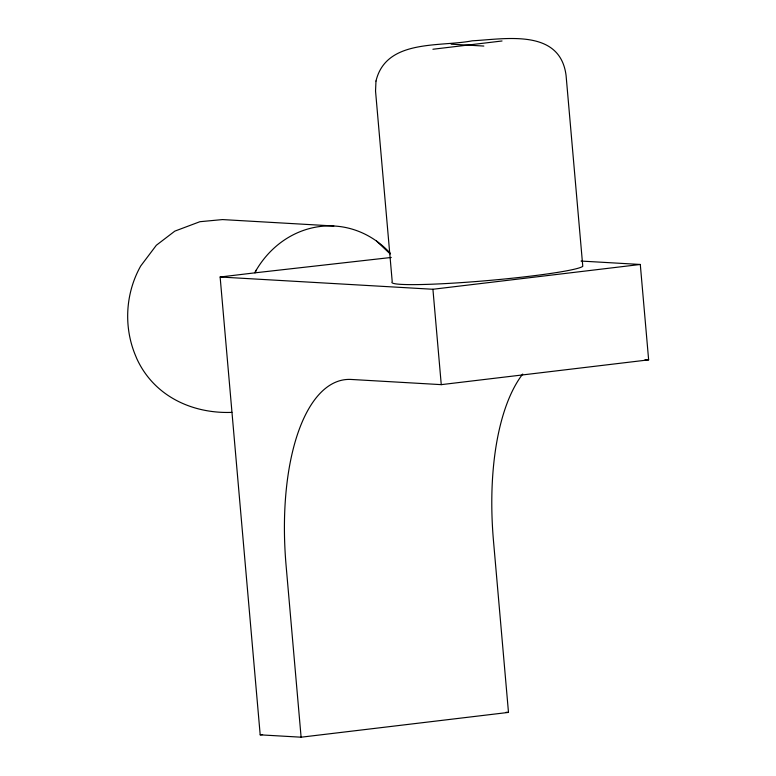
<?xml version="1.0" encoding="UTF-8"?>
<svg xmlns="http://www.w3.org/2000/svg" width="776" height="776" viewBox="0 0 776 776"><rect width="100%" height="100%" fill="white"/><g stroke="black" fill="none" stroke-linecap="round" stroke-linejoin="round"><path stroke-width="1.16" d="M522.714 374.051A191.944 80.927 83.2 0 0 493.468 540.717L508.484 712.407L301.107 737.2L260.193 734.843L220.132 277.003L255.091 272.822L256.274 270.087M432.911 49.247L502.033 40.983M220.132 277.003L432.921 289.264L640.297 264.47L648.639 359.86L441.263 384.644L351.237 379.454A191.944 80.927 83.2 0 0 286.092 565.51L301.107 737.2M260.193 734.843L262.589 734.552M255.091 272.822L391.259 257.457M451.108 44.174L483.846 46.056M333.835 225.991L222.528 219.579L199.927 221.703L174.823 231.132L156.345 245.255L140.708 265.993C125.208 293.57 123.413 327.618 135.975 356.659L136.799 358.657C153.958 396.119 192.128 413.87 231.879 412.376M581.049 261.056L640.297 264.47M645.04 359.647L648.639 359.86M506.078 712.271L508.484 712.407M376.496 241.045L390.202 253.946M432.921 289.264L441.263 384.644M254.819 272.638A95.972 86.776 -86.7 0 1 390.522 253.558M375.982 81.034L375.535 91.015L392.229 281.785A95.972 6.528 -5 0 0 479.51 281.261A95.972 6.528 -5 0 0 582.776 266.294L566.082 75.524C560.107 28.237 505.515 39.042 472.245 40.808C439.827 47.171 386.167 38.664 375.982 81.034"/></g></svg>
